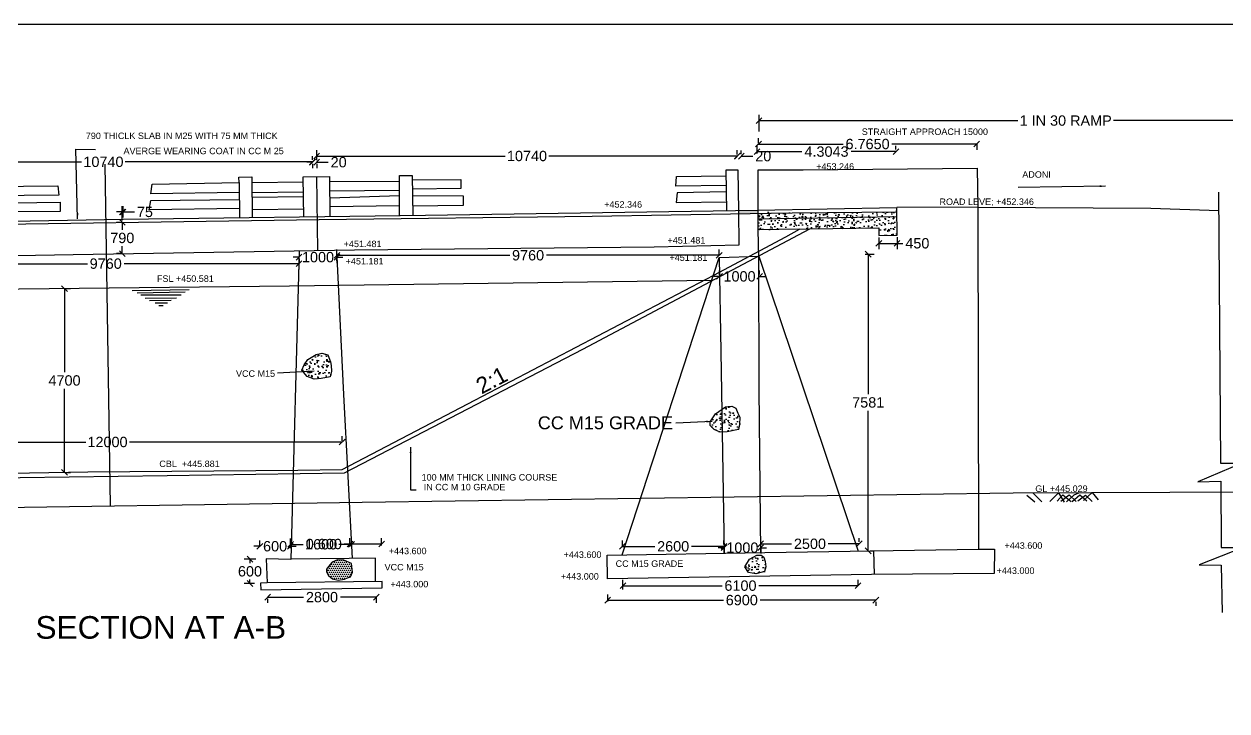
# Model space of a CAD drawing. Header units: metres. Extents: x 115 to 239, y 70 to 208.
# Drawn here: x 155.29 to 192.58, y 115.95 to 137.24 of the extents above; entities that cross this region are included whole.
import ezdxf

# ---------------------------------------------------------------- set-up
doc = ezdxf.new("R2010")
doc.units = ezdxf.units.M
doc.header["$MEASUREMENT"] = 0
doc.layers.add('DRAWING', color=7, linetype='Continuous')
doc.styles.get("Standard").update_dxf_attribs({"font": 'arial.ttf'})
doc.dimstyles.get("Standard").update_dxf_attribs({"dimtxt": 0.18, "dimasz": 0.18, "dimexe": 0.18, "dimexo": 0.0625, "dimgap": 0.09, "dimtad": 0, "dimtih": 1, "dimtoh": 1, "dimdec": 4, "dimzin": 0, "dimdsep": 46, "dimtxsty": 'Standard', "dimblk": 'OBLIQUE', "dimcen": 0.09, "dimadec": 0, "dimazin": 0, "dimtfac": 1, "dimtdec": 4, "dimtofl": 0, "dimtmove": 0, "dimatfit": 3, "dimfxl": 1, "dimtolj": 1, "dimtzin": 0, "dimarcsym": 0})
pattern_1 = [(50, (0, 0), (0.3600646, -0.03150157), [0.03765, -0.41415]), (355, (0, 0), (-0.06965317, 0.37760045), [0.03012, -0.33132]), (100.4514, (0.03, -0.00263), (0.2904117, 0.34609865), [0.0319976, -0.35197334]), (46.1842, (0, 0.1004), (0.535755, -0.08309055), [0.056475, -0.621225]), (96.6356, (0.04465, 0.0935), (0.4692007, 0.4890072), [0.0479964, -0.5279599]), (351.1842, (0, 0.1004), (0.4692003, 0.4890075), [0.04518, -0.49698]), (21, (0.0502, 0.0753), (0.29964734, -0.2021147), [0.03765, -0.41415]), (326, (0.0502, 0.0753), (0.1221443, 0.3640253), [0.03012, -0.33132]), (71.4514, (0.07517, 0.05846), (0.42179176, 0.1619103), [0.0319976, -0.35197334]), (37.5, (0, 0), (0.00610425, 0.167112715), [0, -0.327304, 0, -0.33634, 0, -0.332575]), (7.5, (0, 0), (0.13206091, 0.19799468), [0, -0.191764, 0, -0.319774, 0, -0.126755]), (327.5, (-0.11195, 0), (0.26797886, -0.011322546), [0, -0.1255, 0, -0.39156, 0, -0.51957]), (317.5, (-0.16215, 0), (0.29275946, 0.0502527), [0, -0.16315, 0, -0.260036, 0, -0.36897])]

# ---------------------------------------------------------------- blocks, each defined once
blk = doc.blocks.new('_Oblique')
at = {"color": 0, "linetype": 'ByBlock', "lineweight": -2}
blk.add_line((-0.5, -0.5), (0.5, 0.5), dxfattribs=at)
blk = doc.blocks.new('*D10')
at = {"layer": 'Defpoints', "color": 0, "transparency": 16777216}
for p in [(164.233, 132.971), (164.233, 132.971), (151.27, 132.579)]:
    blk.add_point(p, dxfattribs=at)
at = {"layer": 'DRAWING', "color": 0, "lineweight": -2, "transparency": 16777216}
for p, q in [((151.27, 132.642), (151.27, 133.151)), ((164.233, 133.034), (164.233, 133.151)), ((151.27, 132.971), (157.075, 132.971)), ((164.233, 132.971), (158.428, 132.971))]:
    blk.add_line(p, q, dxfattribs=at)
at = {"layer": 'DRAWING', "color": 0, "lineweight": -2, "transparency": 16777216, "xscale": 0.18, "yscale": 0.18, "zscale": 0.18, "rotation": 180}
blk.add_blockref('_Oblique', (151.27, 132.971), dxfattribs=at)
at = {"layer": 'DRAWING', "color": 0, "lineweight": -2, "transparency": 16777216, "xscale": 0.18, "yscale": 0.18, "zscale": 0.18}
blk.add_blockref('_Oblique', (164.233, 132.971), dxfattribs=at)
at = {"layer": 'DRAWING', "color": 0, "transparency": 16777216, "insert": (157.752, 132.971), "char_height": 0.32, "attachment_point": 5}
blk.add_mtext('\\A1;10740', dxfattribs=at)
blk = doc.blocks.new('*D11')
at = {"layer": 'Defpoints', "color": 0, "transparency": 16777216}
for p in [(178.014, 133.163), (182.318, 133.288), (182.318, 133.288)]:
    blk.add_point(p, dxfattribs=at)
at = {"layer": 'DRAWING', "color": 0, "lineweight": -2, "transparency": 16777216}
for p, q in [((178.014, 133.226), (178.014, 133.468)), ((178.014, 133.288), (179.405, 133.288)), ((182.318, 133.288), (180.927, 133.288)), ((182.318, 133.35), (182.318, 133.468))]:
    blk.add_line(p, q, dxfattribs=at)
at = {"layer": 'DRAWING', "color": 0, "lineweight": -2, "transparency": 16777216, "xscale": 0.18, "yscale": 0.18, "zscale": 0.18, "rotation": 180}
blk.add_blockref('_Oblique', (178.014, 133.288), dxfattribs=at)
at = {"layer": 'DRAWING', "color": 0, "lineweight": -2, "transparency": 16777216, "xscale": 0.18, "yscale": 0.18, "zscale": 0.18}
blk.add_blockref('_Oblique', (182.318, 133.288), dxfattribs=at)
at = {"layer": 'DRAWING', "color": 0, "transparency": 16777216, "insert": (180.166, 133.288), "char_height": 0.32, "attachment_point": 5}
blk.add_mtext('\\A1;4.3043', dxfattribs=at)
blk = doc.blocks.new('*D12')
at = {"layer": 'Defpoints', "color": 0, "transparency": 16777216}
for p in [(178.057, 133.523), (184.822, 133.595), (178.057, 133.486)]:
    blk.add_point(p, dxfattribs=at)
at = {"layer": 'DRAWING', "color": 0, "lineweight": -2, "transparency": 16777216}
for p, q in [((178.057, 133.549), (178.057, 133.703)), ((178.057, 133.523), (180.684, 133.523)), ((184.822, 133.523), (182.194, 133.523)), ((184.822, 133.533), (184.822, 133.343))]:
    blk.add_line(p, q, dxfattribs=at)
at = {"layer": 'DRAWING', "color": 0, "lineweight": -2, "transparency": 16777216, "xscale": 0.18, "yscale": 0.18, "zscale": 0.18, "rotation": 180}
blk.add_blockref('_Oblique', (178.057, 133.523), dxfattribs=at)
at = {"layer": 'DRAWING', "color": 0, "lineweight": -2, "transparency": 16777216, "xscale": 0.18, "yscale": 0.18, "zscale": 0.18}
blk.add_blockref('_Oblique', (184.822, 133.523), dxfattribs=at)
at = {"layer": 'DRAWING', "color": 0, "transparency": 16777216, "insert": (181.439, 133.523), "char_height": 0.32, "attachment_point": 5}
blk.add_mtext('\\A1;6.7650', dxfattribs=at)
blk = doc.blocks.new('*D13')
at = {"layer": 'Defpoints', "color": 0, "transparency": 16777216}
for p in [(197.087, 134.25), (197.087, 134.013), (178.074, 133.847)]:
    blk.add_point(p, dxfattribs=at)
at = {"layer": 'DRAWING', "color": 0, "lineweight": -2, "transparency": 16777216}
for p, q in [((178.074, 133.91), (178.074, 134.43)), ((178.074, 134.25), (186.096, 134.25)), ((197.087, 134.25), (189.065, 134.25)), ((197.087, 134.075), (197.087, 134.43))]:
    blk.add_line(p, q, dxfattribs=at)
at = {"layer": 'DRAWING', "color": 0, "lineweight": -2, "transparency": 16777216, "xscale": 0.18, "yscale": 0.18, "zscale": 0.18, "rotation": 180}
blk.add_blockref('_Oblique', (178.074, 134.25), dxfattribs=at)
at = {"layer": 'DRAWING', "color": 0, "lineweight": -2, "transparency": 16777216, "xscale": 0.18, "yscale": 0.18, "zscale": 0.18}
blk.add_blockref('_Oblique', (197.087, 134.25), dxfattribs=at)
at = {"layer": 'DRAWING', "color": 0, "transparency": 16777216, "insert": (187.58, 134.25), "char_height": 0.32, "attachment_point": 5}
blk.add_mtext('\\A1;1 IN 30 RAMP', dxfattribs=at)
blk = doc.blocks.new('*D14')
at = {"layer": 'Defpoints', "color": 0, "transparency": 16777216}
for p in [(165.15, 124.285), (165.15, 124.262), (150.606, 124.036)]:
    blk.add_point(p, dxfattribs=at)
at = {"layer": 'DRAWING', "color": 0, "lineweight": -2, "transparency": 16777216}
for p, q in [((150.606, 124.099), (150.606, 124.465)), ((150.606, 124.285), (157.202, 124.285)), ((165.15, 124.285), (158.555, 124.285)), ((165.15, 124.324), (165.15, 124.465))]:
    blk.add_line(p, q, dxfattribs=at)
at = {"layer": 'DRAWING', "color": 0, "lineweight": -2, "transparency": 16777216, "xscale": 0.18, "yscale": 0.18, "zscale": 0.18, "rotation": 180}
blk.add_blockref('_Oblique', (150.606, 124.285), dxfattribs=at)
at = {"layer": 'DRAWING', "color": 0, "lineweight": -2, "transparency": 16777216, "xscale": 0.18, "yscale": 0.18, "zscale": 0.18}
blk.add_blockref('_Oblique', (165.15, 124.285), dxfattribs=at)
at = {"layer": 'DRAWING', "color": 0, "transparency": 16777216, "insert": (157.878, 124.285), "char_height": 0.32, "attachment_point": 5}
blk.add_mtext('\\A1;12000', dxfattribs=at)
blk = doc.blocks.new('*D18')
at = {"layer": 'Defpoints', "color": 0, "transparency": 16777216}
for p in [(163.811, 129.838), (163.811, 129.815), (151.835, 129.698)]:
    blk.add_point(p, dxfattribs=at)
at = {"layer": 'DRAWING', "color": 0, "lineweight": -2, "transparency": 16777216}
for p, q in [((151.835, 129.761), (151.835, 129.995)), ((151.835, 129.815), (157.256, 129.815)), ((163.811, 129.815), (158.39, 129.815)), ((163.811, 129.775), (163.811, 129.635))]:
    blk.add_line(p, q, dxfattribs=at)
at = {"layer": 'DRAWING', "color": 0, "lineweight": -2, "transparency": 16777216, "xscale": 0.18, "yscale": 0.18, "zscale": 0.18, "rotation": 180}
blk.add_blockref('_Oblique', (151.835, 129.815), dxfattribs=at)
at = {"layer": 'DRAWING', "color": 0, "lineweight": -2, "transparency": 16777216, "xscale": 0.18, "yscale": 0.18, "zscale": 0.18}
blk.add_blockref('_Oblique', (163.811, 129.815), dxfattribs=at)
at = {"layer": 'DRAWING', "color": 0, "transparency": 16777216, "insert": (157.823, 129.815), "char_height": 0.32, "attachment_point": 5}
blk.add_mtext('\\A1;9760', dxfattribs=at)
blk = doc.blocks.new('*D19')
at = {"layer": 'Defpoints', "color": 0, "transparency": 16777216}
for p in [(163.816, 130.029), (164.989, 130.086), (164.989, 130.016)]:
    blk.add_point(p, dxfattribs=at)
at = {"layer": 'DRAWING', "color": 0, "lineweight": -2, "transparency": 16777216}
for p, q in [((163.816, 130.016), (163.636, 130.016)), ((163.816, 129.967), (163.816, 129.836)), ((164.989, 130.024), (164.989, 129.836)), ((164.989, 130.016), (165.169, 130.016))]:
    blk.add_line(p, q, dxfattribs=at)
at = {"layer": 'DRAWING', "color": 0, "lineweight": -2, "transparency": 16777216, "xscale": 0.18, "yscale": 0.18, "zscale": 0.18}
blk.add_blockref('_Oblique', (163.816, 130.016), dxfattribs=at)
at = {"layer": 'DRAWING', "color": 0, "lineweight": -2, "transparency": 16777216, "xscale": 0.18, "yscale": 0.18, "zscale": 0.18, "rotation": 180}
blk.add_blockref('_Oblique', (164.989, 130.016), dxfattribs=at)
at = {"layer": 'DRAWING', "color": 0, "transparency": 16777216, "insert": (164.403, 130.016), "char_height": 0.32, "attachment_point": 5}
blk.add_mtext('\\A1;1000', dxfattribs=at)
blk = doc.blocks.new('*D20')
at = {"layer": 'Defpoints', "color": 0, "transparency": 16777216}
for p in [(164.989, 129.836), (176.84, 130.074), (176.84, 130.01)]:
    blk.add_point(p, dxfattribs=at)
at = {"layer": 'DRAWING', "color": 0, "lineweight": -2, "transparency": 16777216}
for p, q in [((164.989, 129.899), (164.989, 130.254)), ((176.84, 130.073), (176.84, 130.254)), ((164.989, 130.074), (170.347, 130.074)), ((176.84, 130.074), (171.482, 130.074))]:
    blk.add_line(p, q, dxfattribs=at)
at = {"layer": 'DRAWING', "color": 0, "lineweight": -2, "transparency": 16777216, "xscale": 0.18, "yscale": 0.18, "zscale": 0.18, "rotation": 180}
blk.add_blockref('_Oblique', (164.989, 130.074), dxfattribs=at)
at = {"layer": 'DRAWING', "color": 0, "lineweight": -2, "transparency": 16777216, "xscale": 0.18, "yscale": 0.18, "zscale": 0.18}
blk.add_blockref('_Oblique', (176.84, 130.074), dxfattribs=at)
at = {"layer": 'DRAWING', "color": 0, "transparency": 16777216, "insert": (170.915, 130.074), "char_height": 0.32, "attachment_point": 5}
blk.add_mtext('\\A1;9760', dxfattribs=at)
blk = doc.blocks.new('*D21')
at = {"layer": 'Defpoints', "color": 0, "transparency": 16777216}
for p in [(156.469, 129.042), (156.514, 123.345), (156.546, 123.345)]:
    blk.add_point(p, dxfattribs=at)
at = {"layer": 'DRAWING', "color": 0, "lineweight": -2, "transparency": 16777216}
for p, q in [((156.531, 129.042), (156.726, 129.042)), ((156.546, 129.042), (156.546, 126.447)), ((156.546, 123.345), (156.546, 125.94)), ((156.576, 123.345), (156.726, 123.345))]:
    blk.add_line(p, q, dxfattribs=at)
at = {"layer": 'DRAWING', "color": 0, "lineweight": -2, "transparency": 16777216, "xscale": 0.18, "yscale": 0.18, "zscale": 0.18}
for p, rotation in [((156.546, 129.042), 90), ((156.546, 123.345), 270)]:
    blk.add_blockref('_Oblique', p, dxfattribs=dict(at, rotation=rotation))
at = {"layer": 'DRAWING', "color": 0, "transparency": 16777216, "insert": (156.546, 126.193), "char_height": 0.32, "attachment_point": 5}
blk.add_mtext('\\A1;4700', dxfattribs=at)
blk = doc.blocks.new('*D22')
at = {"layer": 'Defpoints', "color": 0, "transparency": 16777216}
for p in [(181.306, 130.111), (181.456, 120.912), (181.459, 120.912)]:
    blk.add_point(p, dxfattribs=at)
at = {"layer": 'DRAWING', "color": 0, "lineweight": -2, "transparency": 16777216}
for p, q in [((181.369, 130.111), (181.639, 130.111)), ((181.459, 130.111), (181.459, 125.765)), ((181.459, 120.912), (181.459, 125.258)), ((181.518, 120.912), (181.639, 120.912))]:
    blk.add_line(p, q, dxfattribs=at)
at = {"layer": 'DRAWING', "color": 0, "lineweight": -2, "transparency": 16777216, "xscale": 0.18, "yscale": 0.18, "zscale": 0.18}
for p, rotation in [((181.459, 130.111), 90), ((181.459, 120.912), 270)]:
    blk.add_blockref('_Oblique', p, dxfattribs=dict(at, rotation=rotation))
at = {"layer": 'DRAWING', "color": 0, "transparency": 16777216, "insert": (181.459, 125.512), "char_height": 0.32, "attachment_point": 5}
blk.add_mtext('\\A1;7581', dxfattribs=at)
blk = doc.blocks.new('*D49')
at = {"layer": 'Defpoints', "color": 0, "transparency": 16777216}
for p in [(181.144, 119.832), (181.144, 119.765), (173.855, 119.648)]:
    blk.add_point(p, dxfattribs=at)
at = {"layer": 'DRAWING', "color": 0, "lineweight": -2, "transparency": 16777216}
for p, q in [((173.855, 119.71), (173.855, 120.012)), ((173.855, 119.832), (176.931, 119.832)), ((181.144, 119.832), (178.067, 119.832)), ((181.144, 119.828), (181.144, 120.012))]:
    blk.add_line(p, q, dxfattribs=at)
at = {"layer": 'DRAWING', "color": 0, "lineweight": -2, "transparency": 16777216, "xscale": 0.18, "yscale": 0.18, "zscale": 0.18, "rotation": 180}
blk.add_blockref('_Oblique', (173.855, 119.832), dxfattribs=at)
at = {"layer": 'DRAWING', "color": 0, "lineweight": -2, "transparency": 16777216, "xscale": 0.18, "yscale": 0.18, "zscale": 0.18}
blk.add_blockref('_Oblique', (181.144, 119.832), dxfattribs=at)
at = {"layer": 'DRAWING', "color": 0, "transparency": 16777216, "insert": (177.499, 119.832), "char_height": 0.32, "attachment_point": 5}
blk.add_mtext('\\A1;6100', dxfattribs=at)
blk = doc.blocks.new('*D50')
at = {"layer": 'Defpoints', "color": 0, "transparency": 16777216}
for p in [(181.697, 119.392), (181.697, 119.384), (173.384, 119.279)]:
    blk.add_point(p, dxfattribs=at)
at = {"layer": 'DRAWING', "color": 0, "lineweight": -2, "transparency": 16777216}
for p, q in [((173.384, 119.342), (173.384, 119.564)), ((173.384, 119.384), (176.972, 119.384)), ((181.697, 119.384), (178.109, 119.384)), ((181.697, 119.329), (181.697, 119.204))]:
    blk.add_line(p, q, dxfattribs=at)
at = {"layer": 'DRAWING', "color": 0, "lineweight": -2, "transparency": 16777216, "xscale": 0.18, "yscale": 0.18, "zscale": 0.18, "rotation": 180}
blk.add_blockref('_Oblique', (173.384, 119.384), dxfattribs=at)
at = {"layer": 'DRAWING', "color": 0, "lineweight": -2, "transparency": 16777216, "xscale": 0.18, "yscale": 0.18, "zscale": 0.18}
blk.add_blockref('_Oblique', (181.697, 119.384), dxfattribs=at)
at = {"layer": 'DRAWING', "color": 0, "transparency": 16777216, "insert": (177.54, 119.384), "char_height": 0.32, "attachment_point": 5}
blk.add_mtext('\\A1;6900', dxfattribs=at)
blk = doc.blocks.new('*D51')
at = {"layer": 'Defpoints', "color": 0, "transparency": 16777216}
for p in [(162.842, 119.483), (166.21, 119.541), (166.21, 119.476)]:
    blk.add_point(p, dxfattribs=at)
at = {"layer": 'DRAWING', "color": 0, "lineweight": -2, "transparency": 16777216}
for p, q in [((162.842, 119.476), (163.956, 119.476)), ((162.842, 119.421), (162.842, 119.296)), ((166.21, 119.476), (165.096, 119.476)), ((166.21, 119.478), (166.21, 119.296))]:
    blk.add_line(p, q, dxfattribs=at)
at = {"layer": 'DRAWING', "color": 0, "lineweight": -2, "transparency": 16777216, "xscale": 0.18, "yscale": 0.18, "zscale": 0.18, "rotation": 180}
blk.add_blockref('_Oblique', (162.842, 119.476), dxfattribs=at)
at = {"layer": 'DRAWING', "color": 0, "lineweight": -2, "transparency": 16777216, "xscale": 0.18, "yscale": 0.18, "zscale": 0.18}
blk.add_blockref('_Oblique', (166.21, 119.476), dxfattribs=at)
at = {"layer": 'DRAWING', "color": 0, "transparency": 16777216, "insert": (164.526, 119.476), "char_height": 0.32, "attachment_point": 5}
blk.add_mtext('\\A1;2800', dxfattribs=at)
blk = doc.blocks.new('*D52')
at = {"layer": 'Defpoints', "color": 0, "transparency": 16777216}
for p in [(162.294, 120.653), (162.534, 120.653), (162.496, 119.898)]:
    blk.add_point(p, dxfattribs=at)
at = {"layer": 'DRAWING', "color": 0, "lineweight": -2, "transparency": 16777216}
for p, q in [((162.471, 120.653), (162.114, 120.653)), ((162.294, 120.653), (162.294, 120.529)), ((162.433, 119.898), (162.114, 119.898)), ((162.294, 119.898), (162.294, 120.022))]:
    blk.add_line(p, q, dxfattribs=at)
at = {"layer": 'DRAWING', "color": 0, "lineweight": -2, "transparency": 16777216, "xscale": 0.18, "yscale": 0.18, "zscale": 0.18}
for p, rotation in [((162.294, 120.653), 90), ((162.294, 119.898), 270)]:
    blk.add_blockref('_Oblique', p, dxfattribs=dict(at, rotation=rotation))
at = {"layer": 'DRAWING', "color": 0, "transparency": 16777216, "insert": (162.294, 120.276), "char_height": 0.32, "attachment_point": 5}
blk.add_mtext('\\A1;600', dxfattribs=at)
blk = doc.blocks.new('*D53')
at = {"layer": 'Defpoints', "color": 0, "transparency": 16777216}
for p in [(163.555, 120.949), (165.442, 121.114), (165.442, 120.975)]:
    blk.add_point(p, dxfattribs=at)
at = {"layer": 'DRAWING', "color": 0, "lineweight": -2, "transparency": 16777216}
for p, q in [((163.555, 121.011), (163.555, 121.294)), ((165.442, 121.037), (165.442, 121.294)), ((163.555, 121.114), (163.946, 121.114)), ((165.442, 121.114), (165.051, 121.114))]:
    blk.add_line(p, q, dxfattribs=at)
at = {"layer": 'DRAWING', "color": 0, "lineweight": -2, "transparency": 16777216, "xscale": 0.18, "yscale": 0.18, "zscale": 0.18, "rotation": 180}
blk.add_blockref('_Oblique', (163.555, 121.114), dxfattribs=at)
at = {"layer": 'DRAWING', "color": 0, "lineweight": -2, "transparency": 16777216, "xscale": 0.18, "yscale": 0.18, "zscale": 0.18}
blk.add_blockref('_Oblique', (165.442, 121.114), dxfattribs=at)
at = {"layer": 'DRAWING', "color": 0, "transparency": 16777216, "insert": (164.499, 121.114), "char_height": 0.32, "attachment_point": 5}
blk.add_mtext('\\A1;1600', dxfattribs=at)
blk = doc.blocks.new('*D54')
at = {"layer": 'Defpoints', "color": 0, "transparency": 16777216}
for p in [(162.599, 121.053), (162.599, 120.983), (163.547, 120.931)]:
    blk.add_point(p, dxfattribs=at)
at = {"layer": 'DRAWING', "color": 0, "lineweight": -2, "transparency": 16777216}
for p, q in [((162.599, 121.046), (162.599, 121.233)), ((163.547, 120.994), (163.547, 121.233)), ((162.599, 121.053), (162.419, 121.053)), ((163.547, 121.053), (163.727, 121.053))]:
    blk.add_line(p, q, dxfattribs=at)
at = {"layer": 'DRAWING', "color": 0, "lineweight": -2, "transparency": 16777216, "xscale": 0.18, "yscale": 0.18, "zscale": 0.18}
blk.add_blockref('_Oblique', (162.599, 121.053), dxfattribs=at)
at = {"layer": 'DRAWING', "color": 0, "lineweight": -2, "transparency": 16777216, "xscale": 0.18, "yscale": 0.18, "zscale": 0.18, "rotation": 180}
blk.add_blockref('_Oblique', (163.547, 121.053), dxfattribs=at)
at = {"layer": 'DRAWING', "color": 0, "transparency": 16777216, "insert": (163.073, 121.053), "char_height": 0.32, "attachment_point": 5}
blk.add_mtext('\\A1;600', dxfattribs=at)
blk = doc.blocks.new('*D55')
at = {"layer": 'Defpoints', "color": 0, "transparency": 16777216}
for p in [(165.392, 121.122), (165.392, 121.07), (166.374, 121.018)]:
    blk.add_point(p, dxfattribs=at)
at = {"layer": 'DRAWING', "color": 0, "lineweight": -2, "transparency": 16777216}
for p, q in [((165.392, 121.133), (165.392, 121.302)), ((166.374, 121.08), (166.374, 121.302)), ((165.392, 121.122), (165.212, 121.122)), ((166.374, 121.122), (165.392, 121.122))]:
    blk.add_line(p, q, dxfattribs=at)
at = {"layer": 'DRAWING', "color": 0, "lineweight": -2, "transparency": 16777216, "xscale": 0.18, "yscale": 0.18, "zscale": 0.18, "rotation": 180}
blk.add_blockref('_Oblique', (165.392, 121.122), dxfattribs=at)
at = {"layer": 'DRAWING', "color": 0, "lineweight": -2, "transparency": 16777216, "xscale": 0.18, "yscale": 0.18, "zscale": 0.18}
blk.add_blockref('_Oblique', (166.374, 121.122), dxfattribs=at)
at = {"layer": 'DRAWING', "color": 0, "transparency": 16777216, "insert": (164.583, 121.122), "char_height": 0.32, "attachment_point": 5}
blk.add_mtext('\\A1;0.600', dxfattribs=at)
blk = doc.blocks.new('*D66')
at = {"layer": 'Defpoints', "color": 0, "transparency": 16777216}
for p in [(158.336, 131.094), (158.336, 131.094), (158.35, 130.128)]:
    blk.add_point(p, dxfattribs=at)
at = {"layer": 'DRAWING', "color": 0, "lineweight": -2, "transparency": 16777216}
for p, q in [((158.273, 131.094), (158.156, 131.094)), ((158.336, 131.094), (158.336, 130.864)), ((158.336, 130.128), (158.336, 130.358)), ((158.288, 130.128), (158.156, 130.128))]:
    blk.add_line(p, q, dxfattribs=at)
at = {"layer": 'DRAWING', "color": 0, "lineweight": -2, "transparency": 16777216, "xscale": 0.18, "yscale": 0.18, "zscale": 0.18}
for p, rotation in [((158.336, 131.094), 90), ((158.336, 130.128), 270)]:
    blk.add_blockref('_Oblique', p, dxfattribs=dict(at, rotation=rotation))
at = {"layer": 'DRAWING', "color": 0, "transparency": 16777216, "insert": (158.336, 130.611), "char_height": 0.32, "attachment_point": 5}
blk.add_mtext('\\A1;790', dxfattribs=at)
blk = doc.blocks.new('*D67')
at = {"layer": 'Defpoints', "color": 0, "transparency": 16777216}
for p in [(158.359, 131.418), (158.336, 131.094), (158.359, 131.187)]:
    blk.add_point(p, dxfattribs=at)
at = {"layer": 'DRAWING', "color": 0, "lineweight": -2, "transparency": 16777216}
for p, q in [((158.336, 131.418), (158.156, 131.418)), ((158.336, 131.157), (158.336, 131.598)), ((158.359, 131.25), (158.359, 131.598)), ((158.359, 131.418), (158.719, 131.418))]:
    blk.add_line(p, q, dxfattribs=at)
at = {"layer": 'DRAWING', "color": 0, "lineweight": -2, "transparency": 16777216, "xscale": 0.18, "yscale": 0.18, "zscale": 0.18}
blk.add_blockref('_Oblique', (158.336, 131.418), dxfattribs=at)
at = {"layer": 'DRAWING', "color": 0, "lineweight": -2, "transparency": 16777216, "xscale": 0.18, "yscale": 0.18, "zscale": 0.18, "rotation": 180}
blk.add_blockref('_Oblique', (158.359, 131.418), dxfattribs=at)
at = {"layer": 'DRAWING', "color": 0, "transparency": 16777216, "insert": (159.038, 131.418), "char_height": 0.32, "attachment_point": 5}
blk.add_mtext('\\A1;75', dxfattribs=at)
blk = doc.blocks.new('*D69')
at = {"layer": 'Defpoints', "color": 0, "transparency": 16777216}
for p in [(164.233, 132.971), (164.362, 132.971), (164.362, 132.96)]:
    blk.add_point(p, dxfattribs=at)
at = {"layer": 'DRAWING', "color": 0, "lineweight": -2, "transparency": 16777216}
for p, q in [((164.233, 132.96), (164.053, 132.96)), ((164.233, 132.909), (164.233, 132.78)), ((164.362, 132.96), (164.722, 132.96)), ((164.362, 132.909), (164.362, 132.78))]:
    blk.add_line(p, q, dxfattribs=at)
at = {"layer": 'DRAWING', "color": 0, "lineweight": -2, "transparency": 16777216, "xscale": 0.18, "yscale": 0.18, "zscale": 0.18}
blk.add_blockref('_Oblique', (164.233, 132.96), dxfattribs=at)
at = {"layer": 'DRAWING', "color": 0, "lineweight": -2, "transparency": 16777216, "xscale": 0.18, "yscale": 0.18, "zscale": 0.18, "rotation": 180}
blk.add_blockref('_Oblique', (164.362, 132.96), dxfattribs=at)
at = {"layer": 'DRAWING', "color": 0, "transparency": 16777216, "insert": (165.044, 132.96), "char_height": 0.32, "attachment_point": 5}
blk.add_mtext('\\A1;20', dxfattribs=at)
blk = doc.blocks.new('*D70')
at = {"layer": 'Defpoints', "color": 0, "transparency": 16777216}
for p in [(177.4, 133.152), (177.4, 133.137), (164.362, 132.96)]:
    blk.add_point(p, dxfattribs=at)
at = {"layer": 'DRAWING', "color": 0, "lineweight": -2, "transparency": 16777216}
for p, q in [((164.362, 133.023), (164.362, 133.332)), ((164.362, 133.152), (170.205, 133.152)), ((177.4, 133.152), (171.558, 133.152)), ((177.4, 133.199), (177.4, 133.332))]:
    blk.add_line(p, q, dxfattribs=at)
at = {"layer": 'DRAWING', "color": 0, "lineweight": -2, "transparency": 16777216, "xscale": 0.18, "yscale": 0.18, "zscale": 0.18, "rotation": 180}
blk.add_blockref('_Oblique', (164.362, 133.152), dxfattribs=at)
at = {"layer": 'DRAWING', "color": 0, "lineweight": -2, "transparency": 16777216, "xscale": 0.18, "yscale": 0.18, "zscale": 0.18}
blk.add_blockref('_Oblique', (177.4, 133.152), dxfattribs=at)
at = {"layer": 'DRAWING', "color": 0, "transparency": 16777216, "insert": (170.881, 133.152), "char_height": 0.32, "attachment_point": 5}
blk.add_mtext('\\A1;10740', dxfattribs=at)
blk = doc.blocks.new('*D71')
at = {"layer": 'Defpoints', "color": 0, "transparency": 16777216}
for p in [(177.4, 133.137), (177.525, 133.147), (177.525, 133.147)]:
    blk.add_point(p, dxfattribs=at)
at = {"layer": 'DRAWING', "color": 0, "lineweight": -2, "transparency": 16777216}
for p, q in [((177.4, 133.147), (177.22, 133.147)), ((177.4, 133.199), (177.4, 133.327)), ((177.525, 133.209), (177.525, 133.327)), ((177.525, 133.147), (177.885, 133.147))]:
    blk.add_line(p, q, dxfattribs=at)
at = {"layer": 'DRAWING', "color": 0, "lineweight": -2, "transparency": 16777216, "xscale": 0.18, "yscale": 0.18, "zscale": 0.18}
blk.add_blockref('_Oblique', (177.4, 133.147), dxfattribs=at)
at = {"layer": 'DRAWING', "color": 0, "lineweight": -2, "transparency": 16777216, "xscale": 0.18, "yscale": 0.18, "zscale": 0.18, "rotation": 180}
blk.add_blockref('_Oblique', (177.525, 133.147), dxfattribs=at)
at = {"layer": 'DRAWING', "color": 0, "transparency": 16777216, "insert": (178.206, 133.147), "char_height": 0.32, "attachment_point": 5}
blk.add_mtext('\\A1;20', dxfattribs=at)
blk = doc.blocks.new('*D72')
at = {"layer": 'Defpoints', "color": 0, "transparency": 16777216}
for p in [(181.786, 130.692), (182.353, 130.696), (182.353, 130.445)]:
    blk.add_point(p, dxfattribs=at)
at = {"layer": 'DRAWING', "color": 0, "lineweight": -2, "transparency": 16777216}
for p, q in [((181.786, 130.63), (181.786, 130.265)), ((182.353, 130.634), (182.353, 130.265)), ((181.786, 130.445), (182.353, 130.445)), ((182.353, 130.445), (182.533, 130.445))]:
    blk.add_line(p, q, dxfattribs=at)
at = {"layer": 'DRAWING', "color": 0, "lineweight": -2, "transparency": 16777216, "xscale": 0.18, "yscale": 0.18, "zscale": 0.18, "rotation": 180}
blk.add_blockref('_Oblique', (181.786, 130.445), dxfattribs=at)
at = {"layer": 'DRAWING', "color": 0, "lineweight": -2, "transparency": 16777216, "xscale": 0.18, "yscale": 0.18, "zscale": 0.18}
blk.add_blockref('_Oblique', (182.353, 130.445), dxfattribs=at)
at = {"layer": 'DRAWING', "color": 0, "transparency": 16777216, "insert": (182.982, 130.445), "char_height": 0.32, "attachment_point": 5}
blk.add_mtext('\\A1;450', dxfattribs=at)
blk = doc.blocks.new('*D73')
at = {"layer": 'Defpoints', "color": 0, "transparency": 16777216}
for p in [(176.849, 129.406), (178.091, 129.42), (178.091, 129.417)]:
    blk.add_point(p, dxfattribs=at)
at = {"layer": 'DRAWING', "color": 0, "lineweight": -2, "transparency": 16777216}
for p, q in [((176.849, 129.42), (176.669, 129.42)), ((176.849, 129.469), (176.849, 129.6)), ((178.091, 129.479), (178.091, 129.6)), ((178.091, 129.42), (178.271, 129.42))]:
    blk.add_line(p, q, dxfattribs=at)
at = {"layer": 'DRAWING', "color": 0, "lineweight": -2, "transparency": 16777216, "xscale": 0.18, "yscale": 0.18, "zscale": 0.18}
blk.add_blockref('_Oblique', (176.849, 129.42), dxfattribs=at)
at = {"layer": 'DRAWING', "color": 0, "lineweight": -2, "transparency": 16777216, "xscale": 0.18, "yscale": 0.18, "zscale": 0.18, "rotation": 180}
blk.add_blockref('_Oblique', (178.091, 129.42), dxfattribs=at)
at = {"layer": 'DRAWING', "color": 0, "transparency": 16777216, "insert": (177.47, 129.42), "char_height": 0.32, "attachment_point": 5}
blk.add_mtext('\\A1;1000', dxfattribs=at)
blk = doc.blocks.new('*D74')
at = {"layer": 'Defpoints', "color": 0, "transparency": 16777216}
for p in [(173.838, 120.997), (176.987, 121.05), (176.987, 121.05)]:
    blk.add_point(p, dxfattribs=at)
at = {"layer": 'DRAWING', "color": 0, "lineweight": -2, "transparency": 16777216}
for p, q in [((173.838, 121.06), (173.838, 121.23)), ((176.987, 121.113), (176.987, 121.23)), ((173.838, 121.05), (174.842, 121.05)), ((176.987, 121.05), (175.982, 121.05))]:
    blk.add_line(p, q, dxfattribs=at)
at = {"layer": 'DRAWING', "color": 0, "lineweight": -2, "transparency": 16777216, "xscale": 0.18, "yscale": 0.18, "zscale": 0.18, "rotation": 180}
blk.add_blockref('_Oblique', (173.838, 121.05), dxfattribs=at)
at = {"layer": 'DRAWING', "color": 0, "lineweight": -2, "transparency": 16777216, "xscale": 0.18, "yscale": 0.18, "zscale": 0.18}
blk.add_blockref('_Oblique', (176.987, 121.05), dxfattribs=at)
at = {"layer": 'DRAWING', "color": 0, "transparency": 16777216, "insert": (175.412, 121.05), "char_height": 0.32, "attachment_point": 5}
blk.add_mtext('\\A1;2600', dxfattribs=at)
blk = doc.blocks.new('*D75')
at = {"layer": 'Defpoints', "color": 0, "transparency": 16777216}
for p in [(176.987, 121.05), (178.126, 121.061), (178.126, 121.009)]:
    blk.add_point(p, dxfattribs=at)
at = {"layer": 'DRAWING', "color": 0, "lineweight": -2, "transparency": 16777216}
for p, q in [((176.987, 121.009), (176.807, 121.009)), ((176.987, 120.988), (176.987, 120.829)), ((178.126, 121.009), (178.306, 121.009)), ((178.126, 120.999), (178.126, 120.829))]:
    blk.add_line(p, q, dxfattribs=at)
at = {"layer": 'DRAWING', "color": 0, "lineweight": -2, "transparency": 16777216, "xscale": 0.18, "yscale": 0.18, "zscale": 0.18}
blk.add_blockref('_Oblique', (176.987, 121.009), dxfattribs=at)
at = {"layer": 'DRAWING', "color": 0, "lineweight": -2, "transparency": 16777216, "xscale": 0.18, "yscale": 0.18, "zscale": 0.18, "rotation": 180}
blk.add_blockref('_Oblique', (178.126, 121.009), dxfattribs=at)
at = {"layer": 'DRAWING', "color": 0, "transparency": 16777216, "insert": (177.557, 121.009), "char_height": 0.32, "attachment_point": 5}
blk.add_mtext('\\A1;1000', dxfattribs=at)
blk = doc.blocks.new('*D76')
at = {"layer": 'Defpoints', "color": 0, "transparency": 16777216}
for p in [(178.126, 120.958), (181.179, 121.129), (181.179, 121.129)]:
    blk.add_point(p, dxfattribs=at)
at = {"layer": 'DRAWING', "color": 0, "lineweight": -2, "transparency": 16777216}
for p, q in [((178.126, 121.021), (178.126, 121.309)), ((181.179, 121.192), (181.179, 121.309)), ((178.126, 121.129), (179.082, 121.129)), ((181.179, 121.129), (180.222, 121.129))]:
    blk.add_line(p, q, dxfattribs=at)
at = {"layer": 'DRAWING', "color": 0, "lineweight": -2, "transparency": 16777216, "xscale": 0.18, "yscale": 0.18, "zscale": 0.18, "rotation": 180}
blk.add_blockref('_Oblique', (178.126, 121.129), dxfattribs=at)
at = {"layer": 'DRAWING', "color": 0, "lineweight": -2, "transparency": 16777216, "xscale": 0.18, "yscale": 0.18, "zscale": 0.18}
blk.add_blockref('_Oblique', (181.179, 121.129), dxfattribs=at)
at = {"layer": 'DRAWING', "color": 0, "transparency": 16777216, "insert": (179.652, 121.129), "char_height": 0.32, "attachment_point": 5}
blk.add_mtext('\\A1;2500', dxfattribs=at)

msp = doc.modelspace()

# ---------------------------------------------------------------- hatches: boundary and pattern name
at = {"layer": 'DRAWING'}
h = msp.add_hatch(color=256, dxfattribs=at)
h.dxf.hatch_style = 1
h.paths.add_polyline_path([(178.04907, 131.45954), (178.03152, 131.45916), (177.44527, 131.45049), (177.44649, 131.36825), (177.80124, 131.37412), (178.04914, 131.37822)])
h = msp.add_hatch(dxfattribs=at)
h.set_pattern_fill('AR-SAND', color=256, scale=0.25)
h.paths.add_polyline_path([(182.34713, 131.55036), (178.04907, 131.45954), (178.04914, 131.37822), (179.09843, 131.39558), (182.34803, 131.41771)])
h = msp.add_hatch(dxfattribs=at)
h.set_pattern_fill('AR-CONC', color=256, scale=0.0502, style=0)
h.set_pattern_definition(pattern_1)
h.paths.add_polyline_path([(182.34803, 131.41771), (179.09843, 131.39558), (178.04914, 131.37822), (178.0493, 131.19205), (182.34905, 131.26813)])
h = msp.add_hatch(dxfattribs=at)
h.set_pattern_fill('AR-CONC', color=256, scale=0.0502, style=0)
h.set_pattern_definition(pattern_1)
h.paths.add_polyline_path([(182.34905, 131.26813), (178.0493, 131.19205), (178.04958, 130.86343), (179.32745, 130.88784), (179.65313, 130.89071), (181.79178, 130.93108), (181.78597, 130.69223), (182.35291, 130.7009)])
h = msp.add_hatch(dxfattribs=at)
h.set_pattern_fill('AR-CONC', color=256, scale=0.0502, style=0)
h.set_pattern_definition(pattern_1)
h.paths.add_polyline_path([(164.8129, 126.66108), (164.79153, 126.77638), (164.7103, 126.99416), (164.52006, 127.04113), (164.34478, 127.00056), (164.09042, 126.84257), (163.97072, 126.6803), (163.90446, 126.50949), (164.06904, 126.31306), (164.28707, 126.23833), (164.5051, 126.25328), (164.78511, 126.30879), (164.82145, 126.48173)])
h = msp.add_hatch(dxfattribs=at)
h.set_pattern_fill('AR-CONC', color=256, scale=0.0502, style=0)
h.set_pattern_definition(pattern_1)
h.paths.add_polyline_path([(176.91536, 125.29555), (176.7263, 125.16446), (176.56134, 124.907), (176.55476, 124.79554), (176.68836, 124.67277), (176.87361, 124.59449), (176.92712, 124.59671)])
h = msp.add_hatch(dxfattribs=at)
h.set_pattern_fill('AR-CONC', color=256, scale=0.0502, style=0)
h.set_pattern_definition(pattern_1)
h.paths.add_polyline_path([(177.47727, 125.05993), (177.42218, 125.18268), (177.35271, 125.33747), (177.2298, 125.39619), (177.03742, 125.38018), (176.91536, 125.29555), (176.92712, 124.59671), (177.08737, 124.60338), (177.44184, 124.67811), (177.4739, 124.83291)])
h = msp.add_hatch(dxfattribs=at)
h.set_pattern_fill('DOTS', color=256)
h.paths.add_polyline_path([(165.472, 120.24739), (165.4364, 120.51997), (165.20277, 120.62532), (165.00927, 120.63187), (164.84282, 120.55898), (164.72871, 120.42766), (164.66312, 120.34002), (164.6705, 120.26351), (164.72451, 120.14547), (164.85503, 120.04829), (165.02351, 119.99851), (165.22758, 120.02933), (165.31301, 120.07673), (165.40555, 120.10991)])
h = msp.add_hatch(dxfattribs=at)
h.set_pattern_fill('AR-CONC', color=256, scale=0.0502, style=0)
h.set_pattern_definition(pattern_1)
h.paths.add_polyline_path([(178.2634, 120.58664), (178.22229, 120.71191), (178.13594, 120.77352), (178.00847, 120.77557), (177.78026, 120.65235), (177.63017, 120.41208), (177.74531, 120.24368), (177.97352, 120.20467), (178.12771, 120.24574), (178.24696, 120.27038), (178.28396, 120.41208)])

# ---------------------------------------------------------------- linework, layer by layer
msp.add_lwpolyline([(115.34447, 137.24385), (213.47044, 137.24385), (213.47044, 70.21838), (115.34447, 70.21838)], close=True, dxfattribs=at)
for points in [[(157.79868, 132.89754), (157.95605, 122.30742)], [(179.32745, 130.88784), (178.04958, 130.86343), (178.04801, 132.72281), (179.44337, 132.72399), (184.84052, 132.77843), (184.85271, 131.57025), (182.34711, 131.55319)], [(138.14702, 130.8406), (138.17917, 129.90455), (142.14117, 129.93125), (150.40616, 129.98597), (156.81355, 130.10288), (165.53207, 130.24437), (174.82205, 130.3391), (177.46084, 130.39878), (177.44527, 131.45049), (177.42966, 132.71517), (177.04733, 132.71045), (177.06606, 131.44487)], [(161.95565, 132.32679), (161.9508, 132.49591), (162.34805, 132.50729), (162.36424, 131.23825)], [(163.9652, 131.25866), (163.94775, 132.50905), (164.75739, 132.52035), (164.77335, 131.26896)], [(164.35257, 132.5147), (164.38971, 130.22583)], [(166.92874, 131.29645), (166.93265, 132.55282)], [(166.93265, 132.55282), (167.3253, 132.54901), (167.34121, 131.30171)], [(167.32706, 132.41125), (168.83178, 132.42266), (168.83392, 132.14063), (167.33076, 132.12147)], [(177.05435, 132.23623), (175.4952, 132.21643), (175.51567, 132.51896), (177.04983, 132.54168)], [(154.20372, 132.20837), (156.34247, 132.22739), (156.36932, 131.93962), (154.2118, 131.91756)], [(159.2207, 131.98448), (159.26306, 132.27713), (161.95565, 132.32679), (161.96959, 131.23321)], [(161.95951, 132.02366), (159.2207, 131.98448)], [(162.35034, 132.32843), (163.94996, 132.35075)], [(163.95447, 132.02715), (162.35444, 132.00675)], [(164.75931, 132.37037), (166.93206, 132.36361)], [(166.93121, 132.08858), (164.76325, 132.06094)], [(177.05721, 132.04271), (175.53164, 132.0063), (175.50923, 131.70978), (177.0618, 131.73277)], [(192.31779, 132.02832), (192.38385, 123.63019), (193.04306, 123.63538), (191.67852, 123.05673), (192.39369, 123.06984), (192.40375, 121.01942), (193.08268, 121.01215), (191.72274, 120.47663), (192.40441, 120.46571), (192.42727, 119.00606)], [(154.21796, 131.69597), (156.40555, 131.72258), (156.40909, 131.43147), (154.22565, 131.41948)], [(161.96591, 131.52173), (159.16637, 131.47937), (159.21806, 131.77399), (161.96225, 131.80898)], [(163.95647, 131.88385), (162.35626, 131.86345)], [(164.76588, 131.85497), (166.9307, 131.92463)], [(167.33326, 131.92536), (168.9004, 131.92002), (168.89936, 131.61539), (167.33746, 131.59547)], [(135.94138, 130.30506), (142.37634, 127.10087), (150.59924, 123.12447), (159.72984, 123.25019), (165.22665, 123.33068), (172.61487, 127.16465), (179.65313, 130.89071), (181.79178, 130.93108), (181.78597, 130.69223), (182.35291, 130.7009), (182.34713, 131.55036), (178.03152, 131.45916), (167.7326, 131.3067), (158.35883, 131.18717), (150.29798, 131.04227), (137.43804, 130.95414), (133.30531, 130.90655), (130.91065, 130.88138)], [(133.3409, 130.79232), (137.80886, 130.8372), (142.56172, 130.88495), (146.74787, 130.927), (151.83158, 130.99601), (164.43494, 131.18614), (172.89807, 131.29301), (177.80124, 131.37412), (179.09843, 131.39558), (182.34803, 131.41771)], [(162.36099, 131.4931), (163.96162, 131.51544)], [(166.92971, 131.60729), (164.76939, 131.57974)], [(184.85271, 131.57025), (184.87392, 120.96749), (185.37145, 120.96848), (185.36562, 120.20577), (181.55705, 120.1821), (173.38128, 120.0445), (173.36894, 120.7776), (178.24988, 120.85975), (184.87392, 120.96749)], [(182.34905, 131.26813), (178.0493, 131.19205)], [(184.85271, 131.57025), (190.22156, 131.53694), (192.32225, 131.46063)], [(136.23465, 130.33886), (137.83417, 129.55021), (144.52951, 126.23442), (150.08238, 123.48532), (150.61802, 123.24321), (157.27202, 123.35759), (163.77279, 123.41705), (165.14905, 123.4381), (169.04761, 125.47087), (176.44008, 129.33779), (176.67515, 129.46075), (178.9057, 130.65149), (179.32745, 130.88784), (179.65313, 130.89071)], [(178.06641, 130.00341), (178.04958, 130.86343)], [(163.82092, 130.2166), (163.56434, 120.64808), (162.79936, 120.66859), (162.82801, 119.91984), (162.62104, 119.91192), (162.62885, 119.70765), (166.39527, 119.76333), (166.3923, 119.96471), (162.82801, 119.91984)], [(165.47618, 120.67585), (165.19903, 125.75858), (164.98192, 130.23544)], [(173.83134, 120.78538), (176.84016, 130.01034), (178.06628, 130.05062), (181.14816, 120.90689)], [(176.84016, 130.01034), (176.88516, 127.08986), (176.99037, 120.83855)], [(178.12847, 120.8577), (178.07752, 125.93791), (178.06628, 130.05062), (178.06628, 130.05062)], [(176.60666, 129.29443), (163.51833, 129.11762), (155.14085, 129.02823), (139.0128, 128.77569)], [(158.64589, 128.98772), (160.40534, 129.01202)], [(158.79724, 128.91213), (160.28101, 128.94183)], [(158.91075, 128.85274), (160.1648, 128.85274)], [(159.04048, 128.74746), (160.01615, 128.75826)], [(159.18372, 128.67727), (159.85399, 128.68536)], [(159.3567, 128.60168), (159.73507, 128.60438)], [(159.47291, 128.51529), (159.59994, 128.51529)], [(163.90446, 126.50949), (163.97072, 126.6803), (164.09042, 126.84257), (164.34478, 127.00056), (164.52006, 127.04113), (164.7103, 126.99416), (164.79153, 126.77638), (164.8129, 126.66108), (164.82145, 126.48173), (164.78511, 126.30879), (164.5051, 126.25328), (164.28707, 126.23833), (164.06904, 126.31306), (163.90446, 126.50949)], [(176.56134, 124.907), (176.7263, 125.16446), (177.03742, 125.38018), (177.2298, 125.39619), (177.35271, 125.33747), (177.42218, 125.18268), (177.47727, 125.05993), (177.4739, 124.83291), (177.44184, 124.67811), (177.08737, 124.60338), (176.87361, 124.59449), (176.68836, 124.67277), (176.55476, 124.79554), (176.56134, 124.907)], [(117.62721, 121.84133), (126.10699, 121.9699), (136.48063, 122.05738), (151.79795, 122.21591), (165.77676, 122.42364), (185.95404, 122.70839), (198.08439, 122.75902)], [(186.84267, 122.43679), (186.56109, 122.70926)], [(187.08882, 122.4466), (187.35336, 122.71097), (187.52972, 122.42545)], [(187.60732, 122.43602), (187.84364, 122.65105), (187.98473, 122.71449)], [(188.1364, 122.4748), (188.39742, 122.72154), (188.58789, 122.4889)], [(186.37783, 122.64226), (186.62366, 122.43232)], [(187.31456, 122.45717), (187.49092, 122.644), (187.74488, 122.43955)], [(187.42743, 122.45717), (187.69197, 122.644), (187.90713, 122.4466)], [(187.78368, 122.43955), (188.02, 122.64752), (188.23164, 122.46775)], [(187.95651, 122.4607), (188.19284, 122.64047), (188.40447, 122.43955)], [(181.64856, 120.18267), (181.63666, 120.91483)], [(166.19016, 119.96217), (166.18063, 120.68513), (165.36611, 120.6744), (163.56441, 120.65066)], [(164.72451, 120.14547), (164.85503, 120.04829), (165.02351, 119.99851), (165.22758, 120.02933), (165.31301, 120.07673), (165.40555, 120.10991), (165.472, 120.24739), (165.4364, 120.51997), (165.20277, 120.62532), (165.00927, 120.63187), (164.84282, 120.55898), (164.72871, 120.42766), (164.66312, 120.34002), (164.6705, 120.26351), (164.72451, 120.14547)], [(177.63017, 120.41208), (177.78026, 120.65235), (178.00847, 120.77557), (178.13594, 120.77352), (178.22229, 120.71191), (178.2634, 120.58664), (178.28396, 120.41208), (178.24696, 120.27038), (178.12771, 120.24574), (177.97352, 120.20467), (177.74531, 120.24368), (177.63017, 120.41208)]]:
    msp.add_lwpolyline(points, dxfattribs=at)

# ---------------------------------------------------------------- texts
for s, height, p in [('790 THICLK SLAB IN M25 WITH 75 MM THICK ', 0.2, (157.206, 133.67959)), ('STRAIGHT APPROACH 15000', 0.2, (181.25873, 133.80675)), ('AVERGE WEARING COAT IN CC M 25', 0.2, (158.37437, 133.20941)), ('+453.246', 0.2, (179.84742, 132.72806)), ('ADONI', 0.2, (186.23498, 132.47998)), ('+452.346', 0.2, (173.27599, 131.55234)), ('ROAD LEVE; +452.346', 0.2, (183.66829, 131.63615)), ('+451.481', 0.2, (165.19877, 130.32775)), ('+451.481', 0.2, (175.23716, 130.43921)), ('+451.181', 0.2, (165.26015, 129.79148)), ('+451.181', 0.2, (175.29854, 129.90294)), ('FSL +450.581', 0.2, (159.41038, 129.25104)), ('VCC M15', 0.2, (161.8616, 126.30708)), (' CC M15 GRADE', 0.4, (171.06165, 124.68141)), ('CBL  +445.881', 0.2, (159.48386, 123.51014)), ('100 MM THICK LINING COURSE ', 0.2, (167.61375, 123.09151)), ('IN CC M 10 GRADE', 0.2, (167.68112, 122.78869)), ('GL +445.029', 0.2, (186.63779, 122.73996)), ('+443.600', 0.2, (166.59567, 120.80819)), ('+443.600', 0.2, (172.01615, 120.69426)), ('+443.600', 0.2, (185.68352, 120.97559)), ('VCC M15', 0.2, (166.46707, 120.30505)), ('CC M15 GRADE', 0.2, (173.62912, 120.4154)), ('+443.000', 0.2, (171.934, 120.02139)), ('+443.000', 0.2, (185.43916, 120.19756)), ('+443.000', 0.2, (166.64926, 119.78049)), ('SECTION AT A-B', 0.7, (155.64691, 118.18898))]:
    msp.add_text(s, height=height, dxfattribs=at).set_placement(p)
msp.add_text('2:1', height=0.5, rotation=27.840596, dxfattribs=at).set_placement((169.47275, 125.75757))

# ---------------------------------------------------------------- dimensions: what is measured, and where the dimension line sits
for base, p1, p2, text, picture, middle in [((197.08676, 134.25026), (178.07384, 133.84716), (197.08676, 134.01262), '1 IN 30 RAMP', '*D13', (187.5803, 134.25026)), ((164.23331, 132.97138), (151.27027, 132.57937), (164.23331, 132.97138), '10740', '*D10', (157.75179, 132.97138)), ((164.36231, 132.96001), (164.23331, 132.97138), (164.36231, 132.97138), '20', '*D69', (165.04369, 132.96001)), ((177.40007, 133.15172), (164.36231, 132.96001), (177.40007, 133.13697), '10740', '*D70', (170.88119, 133.15172)), ((177.52487, 133.14676), (177.40007, 133.13697), (177.52487, 133.14676), '20', '*D71', (178.20625, 133.14676)), ((158.35883, 131.41767), (158.33567, 131.09413), (158.35883, 131.18717), '75', '*D67', (159.03792, 131.41767)), ((182.35294, 130.44464), (181.78597, 130.69223), (182.35294, 130.69609), '450', '*D72', (182.98234, 130.44464)), ((164.98916, 130.01625), (163.81589, 130.02922), (164.98916, 130.08612), '1000', '*D19', (164.40253, 130.01625)), ((176.84016, 130.07362), (164.98916, 129.83625), (176.84016, 130.01034), '9760', '*D20', (170.91466, 130.07362)), ((163.81075, 129.81463), (151.835, 129.69821), (163.81075, 129.83758), '9760', '*D18', (157.82288, 129.81463)), ((178.09056, 129.42042), (176.84947, 129.40645), (178.09056, 129.41654), '1000', '*D73', (177.47001, 129.42042)), ((165.15008, 124.28546), (150.60608, 124.03645), (165.15008, 124.26175), '12000', '*D14', (157.87808, 124.28546)), ((162.59898, 121.05296), (163.54661, 120.93132), (162.59898, 120.98345), '600', '*D54', (163.07279, 121.05296)), ((165.44187, 121.11378), (163.5553, 120.9487), (165.44187, 120.97477), '1600', '*D53', (164.49859, 121.11378)), ((165.39207, 121.1222), (166.37448, 121.01794), (165.39207, 121.07007), '0.600', '*D55', (164.5827, 121.1222)), ((176.98681, 121.05006), (173.83814, 120.99707), (176.98681, 121.05006), '2600', '*D74', (175.41247, 121.05006)), ((178.12642, 121.00876), (176.98681, 121.05006), (178.12642, 121.06149), '1000', '*D75', (177.55662, 121.00876)), ((181.17853, 121.12904), (178.12642, 120.95832), (181.17853, 121.12904), '2500', '*D76', (179.65248, 121.12904)), ((181.14385, 119.83198), (173.85474, 119.64796), (181.14385, 119.76521), '6100', '*D49', (177.4993, 119.83198)), ((166.21013, 119.4756), (162.84159, 119.48345), (166.21013, 119.54074), '2800', '*D51', (164.52586, 119.4756)), ((181.69728, 119.38439), (173.3836, 119.27921), (181.69728, 119.39157), '6900', '*D50', (177.54044, 119.38439))]:
    dim = msp.add_linear_dim(base=base, p1=p1, p2=p2, text=text, dimstyle='Standard', override={"dimtxt": 0.32}, dxfattribs=at)
    dim.commit()
    dim.dimension.update_dxf_attribs({"geometry": picture, "text_midpoint": middle})
for base, p1, p2, picture, middle in [((182.3181, 133.28794), (178.0138, 133.16333), (182.3181, 133.28794), '*D11', (180.16595, 133.28794)), ((178.0565, 133.52271), (184.8215, 133.59531), (178.0565, 133.48632), '*D12', (181.439, 133.52271))]:
    dim = msp.add_linear_dim(base=base, p1=p1, p2=p2, dimstyle='Standard', override={"dimtxt": 0.32}, dxfattribs=at)
    dim.commit()
    dim.dimension.update_dxf_attribs({"geometry": picture, "text_midpoint": middle})
for base, p1, p2, text, picture, middle in [((158.33567, 131.09413), (158.35025, 130.12782), (158.33567, 131.09413), '790', '*D66', (158.33567, 130.61098)), ((181.45866, 120.91189), (181.30606, 130.11137), (181.45569, 120.91189), '7581', '*D22', (181.45866, 125.51163)), ((156.54614, 123.34456), (156.46895, 129.0424), (156.51398, 123.34456), '4700', '*D21', (156.54614, 126.19348)), ((162.2944, 120.6531), (162.49555, 119.89792), (162.53361, 120.6531), '600', '*D52', (162.2944, 120.27551))]:
    dim = msp.add_linear_dim(base=base, p1=p1, p2=p2, angle=90, text=text, dimstyle='Standard', override={"dimtxt": 0.32}, dxfattribs=at)
    dim.commit()
    dim.dimension.update_dxf_attribs({"geometry": picture, "text_midpoint": middle})

# ---------------------------------------------------------------- leaders
for points, override in [([(156.95272, 131.20223), (156.89567, 133.36786), (157.50186, 133.35361)], {"dimgap": 0.09, "dimtad": 0}), ([(188.81488, 132.21949), (186.10894, 132.17994)], {"dimtxt": 0.32}), ([(164.28664, 126.48409), (163.15195, 126.42467)], {"dimtxt": 0.32}), ([(176.62611, 124.92723), (175.49142, 124.86781)], {"dimtxt": 0.32}), ([(167.27533, 124.12889), (167.27533, 122.80704), (167.44208, 122.80704)], {"dimtxt": 0.32})]:
    msp.add_leader(points, dimstyle='Standard', override=override, dxfattribs=at)

doc.saveas('drawing.dxf')
